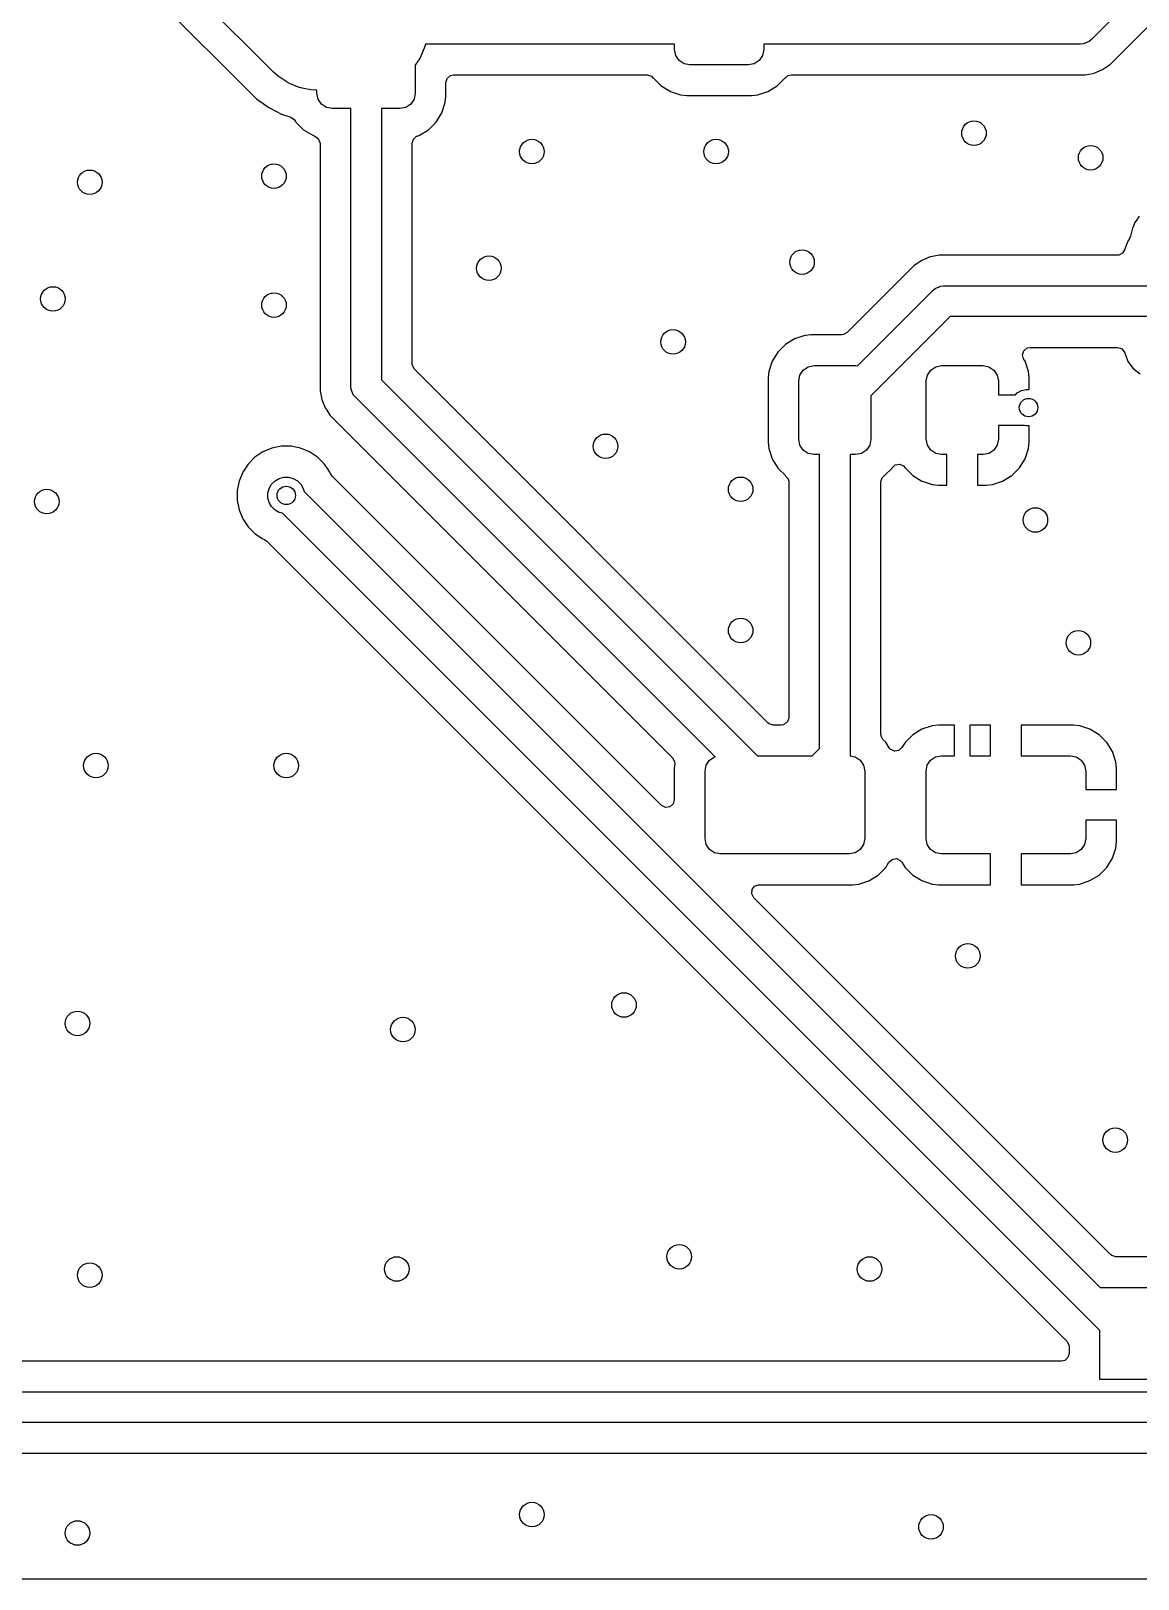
# Model space of a CAD drawing. Extents: x 2.03 to 8.88, y -5.74 to -2.97.
# Drawn here: x 3.702 to 4.412, y -5.738 to -4.745 of the extents above; entities that cross this region are included whole.
import ezdxf

# ---------------------------------------------------------------- set-up
doc = ezdxf.new("R2010")
doc.units = 0
doc.header["$MEASUREMENT"] = 0
doc.layers.add('BLACK', color=7, linetype='CONTINUOUS')

msp = doc.modelspace()

# ---------------------------------------------------------------- linework, layer by layer
at = {"layer": 'BLACK', "linetype": 'CONTINUOUS'}
for p, q in [((3.85799, -4.77193), (3.66142, -4.57536)), ((3.76851, -4.71033), (3.84734, -4.78915)), ((4.42323, -4.71026), (4.38243, -4.75105)), ((4.39431, -4.76705), (4.4237, -4.73765)), ((3.95531, -4.75394), (3.955, -4.75552)), ((4.11516, -4.75394), (3.95531, -4.75394)), ((4.11516, -4.75738), (4.11516, -4.75394)), ((4.37547, -4.75394), (4.17224, -4.75394)), ((4.17224, -4.75394), (4.17224, -4.75738)), ((4.37739, -4.75375), (4.37547, -4.75394)), ((4.38094, -4.75228), (4.37739, -4.75375)), ((4.38243, -4.75105), (4.38094, -4.75228)), ((4.38094, -4.75228), (4.38094, -4.75228)), ((3.95204, -4.76265), (3.94882, -4.76748)), ((3.955, -4.75552), (3.95204, -4.76265)), ((4.11591, -4.76115), (4.11516, -4.75738)), ((4.11804, -4.76434), (4.11591, -4.76115)), ((4.12123, -4.76648), (4.11804, -4.76434)), ((4.16936, -4.76434), (4.16617, -4.76648)), ((4.17149, -4.76115), (4.16936, -4.76434)), ((4.17224, -4.75738), (4.17149, -4.76115)), ((3.86085, -4.77453), (3.85799, -4.77193)), ((3.86346, -4.77627), (3.86085, -4.77453)), ((3.94882, -4.76748), (3.94882, -4.78543)), ((3.9693, -4.77588), (3.97138, -4.77408)), ((3.97138, -4.77408), (3.97341, -4.77364)), ((3.97341, -4.77364), (4.09759, -4.77364)), ((4.09759, -4.77364), (4.10023, -4.77442)), ((4.10023, -4.77442), (4.10144, -4.77565)), ((4.125, -4.76722), (4.12123, -4.76648)), ((4.1624, -4.76722), (4.125, -4.76722)), ((4.16617, -4.76648), (4.1624, -4.76722)), ((4.18598, -4.77567), (4.1877, -4.77412)), ((4.1877, -4.77412), (4.18981, -4.77364)), ((4.18981, -4.77364), (4.37838, -4.77364)), ((4.37838, -4.77364), (4.38222, -4.77288)), ((4.38222, -4.77288), (4.38409, -4.77251)), ((4.38409, -4.77251), (4.38947, -4.77028)), ((4.38947, -4.77028), (4.39141, -4.76898)), ((4.39141, -4.76898), (4.39431, -4.76705)), ((3.86727, -4.77882), (3.86346, -4.77627)), ((3.86923, -4.77963), (3.86727, -4.77882)), ((3.8744, -4.78177), (3.86923, -4.77963)), ((3.87742, -4.78237), (3.8744, -4.78177)), ((3.88197, -4.78327), (3.87742, -4.78237)), ((3.88583, -4.78346), (3.88197, -4.78327)), ((3.88583, -4.78543), (3.88583, -4.78346)), ((3.96852, -4.77852), (3.9693, -4.77588)), ((3.96852, -4.7874), (3.96852, -4.77852)), ((4.10144, -4.77565), (4.10149, -4.77561)), ((4.10149, -4.77561), (4.10166, -4.77583)), ((4.10166, -4.77583), (4.10655, -4.78072)), ((4.10655, -4.78072), (4.11243, -4.78434)), ((4.11243, -4.78434), (4.11898, -4.78652)), ((4.16842, -4.78652), (4.17497, -4.78434)), ((4.17497, -4.78434), (4.18085, -4.78072)), ((4.18085, -4.78072), (4.18574, -4.77583)), ((4.18574, -4.77583), (4.18591, -4.77561)), ((4.18574, -4.77583), (4.18574, -4.77583)), ((4.18591, -4.77561), (4.18598, -4.77567)), ((3.84734, -4.78915), (3.84734, -4.78915)), ((3.84734, -4.78915), (3.85129, -4.79202)), ((3.85129, -4.79202), (3.85486, -4.79462)), ((3.85486, -4.79462), (3.86315, -4.79884)), ((3.88658, -4.7892), (3.88583, -4.78543)), ((3.88871, -4.79239), (3.88658, -4.7892)), ((3.8919, -4.79453), (3.88871, -4.79239)), ((3.89567, -4.79528), (3.8919, -4.79453)), ((3.94274, -4.79453), (3.93898, -4.79528)), ((3.94594, -4.79239), (3.94274, -4.79453)), ((3.94807, -4.7892), (3.94594, -4.79239)), ((3.94882, -4.78543), (3.94807, -4.7892)), ((3.96594, -4.79801), (3.96811, -4.79145)), ((3.96811, -4.79145), (3.96852, -4.7874)), ((4.11898, -4.78652), (4.12303, -4.78693)), ((4.12303, -4.78693), (4.16437, -4.78693)), ((4.16437, -4.78693), (4.16659, -4.7867)), ((4.16437, -4.78693), (4.16437, -4.78693)), ((4.16437, -4.78693), (4.16437, -4.78693)), ((4.16659, -4.7867), (4.16842, -4.78652)), ((3.86315, -4.79884), (3.86904, -4.80076)), ((3.86904, -4.80076), (3.87131, -4.80231)), ((3.87131, -4.80231), (3.87169, -4.80284)), ((3.87169, -4.80284), (3.87211, -4.80352)), ((3.87211, -4.80352), (3.87233, -4.80388)), ((3.87233, -4.80388), (3.87722, -4.80877)), ((3.90748, -4.79528), (3.89567, -4.79528)), ((3.90748, -4.97323), (3.90748, -4.79528)), ((3.93898, -4.79528), (3.92717, -4.79528)), ((3.92717, -4.79528), (3.92717, -4.96915)), ((3.95743, -4.80877), (3.96231, -4.80388)), ((3.96231, -4.80388), (3.96594, -4.79801)), ((3.87722, -4.80877), (3.8831, -4.81239)), ((3.8831, -4.81239), (3.88443, -4.81284)), ((3.88443, -4.81284), (3.88669, -4.8144)), ((3.88669, -4.8144), (3.88775, -4.81694)), ((3.94765, -4.81483), (3.94972, -4.81303)), ((3.94972, -4.81303), (3.95022, -4.81284)), ((3.95022, -4.81284), (3.95155, -4.81239)), ((3.95155, -4.81239), (3.95743, -4.80877)), ((3.88775, -4.81694), (3.88778, -4.81747)), ((3.88778, -4.81747), (3.88778, -4.97614)), ((3.94687, -4.81747), (3.94765, -4.81483)), ((3.94687, -4.95897), (3.94687, -4.81747)), ((4.40841, -4.87276), (4.40753, -4.87714)), ((4.40874, -4.87195), (4.40841, -4.87276)), ((4.40889, -4.8716), (4.40874, -4.87195)), ((4.40909, -4.87111), (4.40889, -4.8716)), ((4.40889, -4.8716), (4.40889, -4.8716)), ((4.41026, -4.86828), (4.40909, -4.87111)), ((4.40909, -4.87111), (4.40909, -4.87111)), ((4.41188, -4.86586), (4.41026, -4.86828)), ((4.41026, -4.86828), (4.41026, -4.86828)), ((4.41207, -4.86558), (4.41188, -4.86586)), ((4.41188, -4.86586), (4.41188, -4.86586)), ((4.41296, -4.86424), (4.41207, -4.86558)), ((4.40576, -4.88024), (4.40367, -4.88584)), ((4.40667, -4.87902), (4.40576, -4.88024)), ((4.40576, -4.88024), (4.40576, -4.88024)), ((4.40731, -4.87759), (4.40667, -4.87902)), ((4.40751, -4.87725), (4.40731, -4.87759)), ((4.40753, -4.87714), (4.40751, -4.87725)), ((4.27368, -4.89263), (4.26884, -4.89587)), ((4.27906, -4.89041), (4.27368, -4.89263)), ((4.27368, -4.89263), (4.27368, -4.89263)), ((4.27939, -4.89034), (4.27906, -4.89041)), ((4.27906, -4.89041), (4.27906, -4.89041)), ((4.28477, -4.88927), (4.27939, -4.89034)), ((4.27939, -4.89034), (4.27939, -4.89034)), ((4.39903, -4.88927), (4.28477, -4.88927)), ((4.39999, -4.88918), (4.39903, -4.88927)), ((4.40242, -4.8879), (4.39999, -4.88918)), ((4.40361, -4.88582), (4.40242, -4.8879)), ((4.40367, -4.88584), (4.40361, -4.88582)), ((4.26884, -4.89587), (4.22581, -4.9389)), ((4.26884, -4.89587), (4.26884, -4.89587)), ((4.23232, -4.96026), (4.28072, -4.91186)), ((4.28072, -4.91186), (4.28221, -4.91064)), ((4.28221, -4.91064), (4.28576, -4.90917)), ((4.28221, -4.91064), (4.28221, -4.91064)), ((4.28576, -4.90917), (4.28768, -4.90898)), ((4.28768, -4.90898), (4.42323, -4.90898)), ((4.29175, -4.92866), (4.24104, -4.97937)), ((4.42323, -4.92866), (4.29175, -4.92866)), ((4.19205, -4.94292), (4.18617, -4.94655)), ((4.19861, -4.94075), (4.19205, -4.94292)), ((4.19205, -4.94292), (4.19205, -4.94292)), ((4.20266, -4.94033), (4.19861, -4.94075)), ((4.19861, -4.94075), (4.19861, -4.94075)), ((4.22235, -4.94033), (4.20266, -4.94033)), ((4.20266, -4.94033), (4.20266, -4.94033)), ((4.22339, -4.94022), (4.22235, -4.94033)), ((4.22581, -4.9389), (4.22339, -4.94022)), ((4.18129, -4.95143), (4.17766, -4.95731)), ((4.18617, -4.94655), (4.18129, -4.95143)), ((4.33818, -4.95316), (4.33901, -4.95053)), ((4.33891, -4.95581), (4.33818, -4.95316)), ((4.33901, -4.95053), (4.34112, -4.94877)), ((4.34112, -4.94877), (4.34306, -4.94837)), ((4.34306, -4.94837), (4.39903, -4.94837)), ((4.39903, -4.94837), (4.40167, -4.94914)), ((4.40167, -4.94914), (4.40347, -4.95122)), ((4.40347, -4.95122), (4.40372, -4.95195)), ((4.40372, -4.95195), (4.40576, -4.95739)), ((3.94698, -4.96001), (3.94687, -4.95897)), ((3.9483, -4.96242), (3.94698, -4.96001)), ((4.17498, -5.1891), (3.9483, -4.96242)), ((4.17725, -4.95856), (4.17549, -4.96387)), ((4.17766, -4.95731), (4.17725, -4.95856)), ((4.17766, -4.95731), (4.17766, -4.95731)), ((4.19553, -4.96612), (4.19767, -4.96292)), ((4.19767, -4.96292), (4.20086, -4.96079)), ((4.20086, -4.96079), (4.20463, -4.96004)), ((4.20463, -4.96004), (4.2312, -4.96004)), ((4.2312, -4.96004), (4.23232, -4.96026)), ((4.27723, -4.96612), (4.27936, -4.96292)), ((4.27936, -4.96292), (4.28255, -4.96079)), ((4.28255, -4.96079), (4.28632, -4.96004)), ((4.28632, -4.96004), (4.31289, -4.96004)), ((4.31289, -4.96004), (4.31666, -4.96079)), ((4.31666, -4.96079), (4.31985, -4.96292)), ((4.31985, -4.96292), (4.32199, -4.96612)), ((4.33984, -4.95732), (4.33891, -4.95581)), ((4.34201, -4.96387), (4.33984, -4.95732)), ((4.33984, -4.95732), (4.33984, -4.95732)), ((4.40576, -4.95739), (4.40576, -4.9574)), ((4.40576, -4.9574), (4.40915, -4.96193)), ((4.40915, -4.96193), (4.40915, -4.96193)), ((4.40915, -4.96193), (4.41369, -4.96533)), ((3.90767, -4.97515), (3.90748, -4.97323)), ((3.92717, -4.96915), (4.16825, -5.21024)), ((4.17549, -4.96387), (4.17508, -4.96791)), ((4.17508, -4.96791), (4.17508, -5.00925)), ((4.17549, -4.96387), (4.17549, -4.96387)), ((4.17549, -4.96387), (4.17549, -4.96387)), ((4.19478, -4.96988), (4.19553, -4.96612)), ((4.19478, -5.00728), (4.19478, -4.96988)), ((4.27648, -4.96988), (4.27723, -4.96612)), ((4.27648, -5.00728), (4.27648, -4.96988)), ((4.32199, -4.96612), (4.32274, -4.96988)), ((4.32274, -4.96988), (4.32274, -4.97874)), ((4.34242, -4.96791), (4.34201, -4.96387)), ((4.34242, -4.97529), (4.34242, -4.96791)), ((4.34242, -4.96791), (4.34242, -4.96791)), ((3.88778, -4.97614), (3.88778, -4.97614)), ((3.88778, -4.97614), (3.88778, -4.97614)), ((3.88778, -4.97614), (3.88891, -4.98185)), ((3.88891, -4.98185), (3.88891, -4.98185)), ((3.88891, -4.98185), (3.89114, -4.98722)), ((3.90914, -4.9787), (3.90767, -4.97515)), ((3.91036, -4.98019), (3.90914, -4.9787)), ((3.90914, -4.9787), (3.90914, -4.9787)), ((4.14109, -5.21091), (3.91036, -4.98019)), ((4.24104, -4.97937), (4.24104, -5.00728)), ((4.32274, -4.97874), (4.33376, -4.97874)), ((4.33376, -4.97874), (4.33487, -4.97763)), ((4.33487, -4.97763), (4.33754, -4.97609)), ((4.33754, -4.97609), (4.34052, -4.97529)), ((4.34052, -4.97529), (4.34242, -4.97529)), ((3.89114, -4.98722), (3.89114, -4.98722)), ((3.89114, -4.98722), (3.89114, -4.98722)), ((3.89114, -4.98722), (3.89229, -4.98894)), ((3.89229, -4.98894), (3.89235, -4.98904)), ((3.89235, -4.98904), (3.89235, -4.98904)), ((3.89235, -4.98904), (3.89437, -4.99206)), ((3.89437, -4.99206), (3.89437, -4.99206)), ((3.89437, -4.99206), (4.11381, -5.2115)), ((4.33947, -4.99843), (4.32274, -4.99843)), ((4.32274, -4.99843), (4.32274, -5.00728)), ((4.34052, -4.99871), (4.33947, -4.99843)), ((4.34242, -4.99871), (4.34052, -4.99871)), ((4.34242, -5.00925), (4.34242, -4.99871)), ((3.85695, -5.013), (3.85121, -5.01538)), ((3.86304, -5.01179), (3.85695, -5.013)), ((3.85695, -5.013), (3.85695, -5.013)), ((3.86925, -5.01179), (3.86304, -5.01179)), ((3.86304, -5.01179), (3.86304, -5.01179)), ((3.87533, -5.013), (3.86925, -5.01179)), ((3.86925, -5.01179), (3.86925, -5.01179)), ((3.88107, -5.01538), (3.87533, -5.013)), ((3.87533, -5.013), (3.87533, -5.013)), ((4.17508, -5.00925), (4.17508, -5.00925)), ((4.17508, -5.00925), (4.17549, -5.0133)), ((4.19553, -5.01105), (4.19478, -5.00728)), ((4.19767, -5.01424), (4.19553, -5.01105)), ((4.24029, -5.01105), (4.23816, -5.01424)), ((4.24104, -5.00728), (4.24029, -5.01105)), ((4.27723, -5.01105), (4.27648, -5.00728)), ((4.27936, -5.01424), (4.27723, -5.01105)), ((4.32199, -5.01105), (4.31985, -5.01424)), ((4.32274, -5.00728), (4.32199, -5.01105)), ((4.34201, -5.01329), (4.34242, -5.00925)), ((4.34242, -5.00925), (4.34242, -5.00925)), ((3.84605, -5.01883), (3.84166, -5.02322)), ((3.85121, -5.01538), (3.84605, -5.01883)), ((3.84605, -5.01883), (3.84605, -5.01883)), ((3.85121, -5.01538), (3.85121, -5.01538)), ((3.88623, -5.01883), (3.88107, -5.01538)), ((3.88107, -5.01538), (3.88107, -5.01538)), ((3.89062, -5.02322), (3.88623, -5.01883)), ((3.88623, -5.01883), (3.88623, -5.01883)), ((4.17549, -5.0133), (4.17549, -5.0133)), ((4.17549, -5.0133), (4.17766, -5.01986)), ((4.17766, -5.01986), (4.17766, -5.01986)), ((4.17766, -5.01986), (4.17814, -5.02063)), ((4.17814, -5.02063), (4.18128, -5.02572)), ((4.20086, -5.01638), (4.19767, -5.01424)), ((4.20463, -5.01713), (4.20086, -5.01638)), ((4.20807, -5.01713), (4.20463, -5.01713)), ((4.20807, -5.20557), (4.20807, -5.01713)), ((4.2312, -5.01713), (4.22776, -5.01713)), ((4.22776, -5.01713), (4.22776, -5.20965)), ((4.23497, -5.01638), (4.2312, -5.01713)), ((4.23816, -5.01424), (4.23497, -5.01638)), ((4.28255, -5.01638), (4.27936, -5.01424)), ((4.28632, -5.01713), (4.28255, -5.01638)), ((4.28976, -5.01713), (4.28632, -5.01713)), ((4.28976, -5.03681), (4.28976, -5.01713)), ((4.31289, -5.01713), (4.30945, -5.01713)), ((4.30945, -5.01713), (4.30945, -5.03681)), ((4.31666, -5.01638), (4.31289, -5.01713)), ((4.31985, -5.01424), (4.31666, -5.01638)), ((4.33621, -5.02572), (4.33984, -5.01985)), ((4.33984, -5.01985), (4.34201, -5.0133)), ((4.33984, -5.01985), (4.33984, -5.01985)), ((4.34201, -5.0133), (4.34201, -5.01329)), ((3.83821, -5.02838), (3.83584, -5.03411)), ((3.84166, -5.02322), (3.83821, -5.02838)), ((3.83821, -5.02838), (3.83821, -5.02838)), ((3.84166, -5.02322), (3.84166, -5.02322)), ((3.85895, -5.03394), (3.86162, -5.0324)), ((3.86162, -5.0324), (3.8646, -5.0316)), ((3.8646, -5.0316), (3.86768, -5.0316)), ((3.86768, -5.0316), (3.87066, -5.0324)), ((3.87066, -5.0324), (3.87333, -5.03394)), ((3.89297, -5.02673), (3.89062, -5.02322)), ((3.89407, -5.02838), (3.89297, -5.02673)), ((3.89446, -5.02931), (3.89407, -5.02838)), ((3.89551, -5.03089), (3.89446, -5.02931)), ((4.10661, -5.24199), (3.89551, -5.03089)), ((4.18128, -5.02572), (4.18129, -5.02573)), ((4.18129, -5.02573), (4.18617, -5.03062)), ((4.18617, -5.03062), (4.1864, -5.0308)), ((4.1864, -5.0308), (4.18634, -5.03087)), ((4.18634, -5.03087), (4.18789, -5.03258)), ((4.18789, -5.03258), (4.18837, -5.03469)), ((4.24746, -5.03469), (4.24824, -5.03206)), ((4.24824, -5.03206), (4.24947, -5.03085)), ((4.24943, -5.0308), (4.24965, -5.03062)), ((4.24947, -5.03085), (4.24943, -5.0308)), ((4.24965, -5.03062), (4.25454, -5.02573)), ((4.24965, -5.03062), (4.24965, -5.03062)), ((4.24965, -5.03062), (4.24965, -5.03062)), ((4.25454, -5.02573), (4.25462, -5.0256)), ((4.25462, -5.0256), (4.25469, -5.02553)), ((4.25469, -5.02553), (4.25471, -5.02551)), ((4.25471, -5.02551), (4.25472, -5.02551)), ((4.25472, -5.02551), (4.25666, -5.02376)), ((4.25666, -5.02376), (4.25938, -5.02332)), ((4.25938, -5.02332), (4.2619, -5.02442)), ((4.2619, -5.02442), (4.26293, -5.0256)), ((4.26293, -5.0256), (4.263, -5.02572)), ((4.263, -5.02572), (4.263, -5.02572)), ((4.263, -5.02572), (4.26788, -5.0306)), ((4.26788, -5.0306), (4.27375, -5.03423)), ((4.32546, -5.03423), (4.33133, -5.0306)), ((4.33133, -5.0306), (4.33621, -5.02572)), ((3.83584, -5.03411), (3.83463, -5.0402)), ((3.83463, -5.0402), (3.83463, -5.04641)), ((3.83584, -5.03411), (3.83584, -5.03411)), ((3.85443, -5.04177), (3.85523, -5.03879)), ((3.85443, -5.04485), (3.85443, -5.04177)), ((3.85523, -5.03879), (3.85677, -5.03612)), ((3.85677, -5.03612), (3.85895, -5.03394)), ((3.87333, -5.03394), (3.87551, -5.03612)), ((3.87551, -5.03612), (3.87705, -5.03879)), ((3.87705, -5.03879), (3.87761, -5.04085)), ((3.87761, -5.04085), (4.38794, -5.55118)), ((4.18837, -5.03469), (4.18837, -5.18565)), ((4.24746, -5.19657), (4.24746, -5.03469)), ((4.27375, -5.03423), (4.27376, -5.03423)), ((4.27376, -5.03423), (4.28031, -5.0364)), ((4.28031, -5.0364), (4.28031, -5.0364)), ((4.28031, -5.0364), (4.28435, -5.03681)), ((4.28435, -5.03681), (4.28976, -5.03681)), ((4.28976, -5.03681), (4.28976, -5.03681)), ((4.30945, -5.03681), (4.31486, -5.03681)), ((4.31486, -5.03681), (4.31891, -5.0364)), ((4.31486, -5.03681), (4.31486, -5.03681)), ((4.31891, -5.0364), (4.32546, -5.03423)), ((4.32546, -5.03423), (4.32546, -5.03423)), ((3.83463, -5.04641), (3.83584, -5.0525)), ((3.83584, -5.0525), (3.83584, -5.0525)), ((3.83584, -5.0525), (3.83821, -5.05824)), ((3.85523, -5.04783), (3.85443, -5.04485)), ((3.85677, -5.0505), (3.85523, -5.04783)), ((3.85895, -5.05268), (3.85677, -5.0505)), ((3.86162, -5.05422), (3.85895, -5.05268)), ((3.83821, -5.05824), (3.83821, -5.05824)), ((3.83821, -5.05824), (3.84166, -5.0634)), ((3.86369, -5.05477), (3.86162, -5.05422)), ((4.3878, -5.57888), (3.86369, -5.05477)), ((3.84166, -5.0634), (3.84166, -5.0634)), ((3.84166, -5.0634), (3.84605, -5.06779)), ((3.84605, -5.06779), (3.85069, -5.07089)), ((3.85069, -5.07089), (3.85121, -5.07124)), ((3.85121, -5.07124), (3.85214, -5.07162)), ((3.85214, -5.07162), (3.85373, -5.07268)), ((3.85373, -5.07268), (4.36666, -5.58561)), ((4.17579, -5.18976), (4.17498, -5.1891)), ((4.17843, -5.19053), (4.17579, -5.18976)), ((4.18348, -5.19053), (4.17843, -5.19053)), ((4.18486, -5.19033), (4.18348, -5.19053)), ((4.1851, -5.19018), (4.18486, -5.19033)), ((4.18551, -5.19009), (4.1851, -5.19018)), ((4.1863, -5.18941), (4.18551, -5.19009)), ((4.18717, -5.18885), (4.1863, -5.18941)), ((4.18732, -5.18852), (4.18717, -5.18885)), ((4.18759, -5.18829), (4.18732, -5.18852)), ((4.18788, -5.18729), (4.18759, -5.18829)), ((4.18832, -5.18634), (4.18788, -5.18729)), ((4.18837, -5.18565), (4.18827, -5.18599)), ((4.18827, -5.18599), (4.18832, -5.18634)), ((4.28021, -5.19096), (4.27366, -5.19314)), ((4.28425, -5.19055), (4.28021, -5.19096)), ((4.29469, -5.19055), (4.28425, -5.19055)), ((4.28425, -5.19055), (4.28425, -5.19055)), ((4.29469, -5.21024), (4.29469, -5.19055)), ((4.31772, -5.19055), (4.30453, -5.19055)), ((4.30453, -5.19055), (4.30453, -5.21024)), ((4.31772, -5.21024), (4.31772, -5.19055)), ((4.37087, -5.19055), (4.3374, -5.19055)), ((4.3374, -5.19055), (4.3374, -5.21024)), ((4.37491, -5.19096), (4.37087, -5.19055)), ((4.38146, -5.19314), (4.37491, -5.19096)), ((4.37491, -5.19096), (4.37491, -5.19096)), ((4.24749, -5.19684), (4.24746, -5.19657)), ((4.24747, -5.19692), (4.24749, -5.19684)), ((4.24751, -5.19701), (4.24747, -5.19692)), ((4.24757, -5.1976), (4.24751, -5.19701)), ((4.24807, -5.19852), (4.24757, -5.1976)), ((4.24844, -5.19949), (4.24807, -5.19852)), ((4.24864, -5.19977), (4.24844, -5.19949)), ((4.2505, -5.20163), (4.24864, -5.19977)), ((4.25267, -5.20514), (4.2505, -5.20163)), ((4.2629, -5.20164), (4.26086, -5.20495)), ((4.26778, -5.19676), (4.2629, -5.20164)), ((4.27366, -5.19314), (4.26778, -5.19676)), ((4.27366, -5.19314), (4.27366, -5.19314)), ((4.38734, -5.19676), (4.38146, -5.19314)), ((4.38146, -5.19314), (4.38146, -5.19314)), ((4.39222, -5.20164), (4.38734, -5.19676)), ((4.39584, -5.20751), (4.39222, -5.20164)), ((4.11381, -5.2115), (4.11513, -5.21391)), ((4.13753, -5.21312), (4.14072, -5.21099)), ((4.14072, -5.21099), (4.14109, -5.21091)), ((4.16825, -5.21024), (4.2034, -5.21024)), ((4.2034, -5.21024), (4.20807, -5.20557)), ((4.22776, -5.20965), (4.22769, -5.21034)), ((4.22769, -5.21034), (4.23093, -5.21099)), ((4.23093, -5.21099), (4.23413, -5.21312)), ((4.2528, -5.20531), (4.25267, -5.20514)), ((4.25358, -5.20613), (4.2528, -5.20531)), ((4.25367, -5.20618), (4.25358, -5.20613)), ((4.25378, -5.2063), (4.25367, -5.20618)), ((4.25495, -5.20673), (4.25378, -5.2063)), ((4.2561, -5.20723), (4.25495, -5.20673)), ((4.25623, -5.20721), (4.2561, -5.20723)), ((4.25636, -5.20726), (4.25623, -5.20721)), ((4.25758, -5.20699), (4.25636, -5.20726)), ((4.25881, -5.20679), (4.25758, -5.20699)), ((4.25891, -5.2067), (4.25881, -5.20679)), ((4.25905, -5.20667), (4.25891, -5.2067)), ((4.25993, -5.20579), (4.25905, -5.20667)), ((4.26086, -5.20495), (4.25993, -5.20579)), ((4.27926, -5.21312), (4.28245, -5.21099)), ((4.28245, -5.21099), (4.28622, -5.21024)), ((4.28622, -5.21024), (4.29469, -5.21024)), ((4.30453, -5.21024), (4.31772, -5.21024)), ((4.3374, -5.21024), (4.3689, -5.21024)), ((4.3689, -5.21024), (4.37266, -5.21099)), ((4.37266, -5.21099), (4.37586, -5.21312)), ((4.39801, -5.21407), (4.39584, -5.20751)), ((4.39584, -5.20751), (4.39584, -5.20751)), ((4.11521, -5.21545), (4.11494, -5.21811)), ((4.11494, -5.21811), (4.11494, -5.23853)), ((4.11513, -5.21391), (4.11521, -5.21545)), ((4.13465, -5.22008), (4.13539, -5.21631)), ((4.13465, -5.26339), (4.13465, -5.22008)), ((4.13539, -5.21631), (4.13753, -5.21312)), ((4.23413, -5.21312), (4.23626, -5.21631)), ((4.23626, -5.21631), (4.23701, -5.22008)), ((4.23701, -5.22008), (4.23701, -5.26339)), ((4.27638, -5.22008), (4.27713, -5.21631)), ((4.27638, -5.26339), (4.27638, -5.22008)), ((4.27713, -5.21631), (4.27926, -5.21312)), ((4.37586, -5.21312), (4.37799, -5.21631)), ((4.37799, -5.21631), (4.37874, -5.22008)), ((4.37874, -5.22008), (4.37874, -5.23189)), ((4.3982, -5.21595), (4.39801, -5.21407)), ((4.39824, -5.21632), (4.3982, -5.21595)), ((4.39843, -5.21811), (4.39824, -5.21632)), ((4.39824, -5.21632), (4.39824, -5.21632)), ((4.39843, -5.23189), (4.39843, -5.21811)), ((4.39843, -5.21811), (4.39843, -5.21811)), ((4.11417, -5.24117), (4.11209, -5.24297)), ((4.11494, -5.23853), (4.11417, -5.24117)), ((4.37874, -5.23189), (4.39843, -5.23189)), ((4.10686, -5.24222), (4.10661, -5.24199)), ((4.10936, -5.24337), (4.10686, -5.24222)), ((4.11209, -5.24297), (4.10936, -5.24337)), ((4.39843, -5.25157), (4.37874, -5.25157)), ((4.37874, -5.25157), (4.37874, -5.26339)), ((4.39843, -5.25728), (4.39843, -5.25157)), ((4.39843, -5.26535), (4.39843, -5.25728)), ((4.13539, -5.26715), (4.13465, -5.26339)), ((4.13753, -5.27035), (4.13539, -5.26715)), ((4.14072, -5.27248), (4.13753, -5.27035)), ((4.23413, -5.27035), (4.23093, -5.27248)), ((4.23626, -5.26715), (4.23413, -5.27035)), ((4.23701, -5.26339), (4.23626, -5.26715)), ((4.27713, -5.26715), (4.27638, -5.26339)), ((4.27926, -5.27035), (4.27713, -5.26715)), ((4.28245, -5.27248), (4.27926, -5.27035)), ((4.37586, -5.27035), (4.37266, -5.27248)), ((4.37799, -5.26715), (4.37586, -5.27035)), ((4.37874, -5.26339), (4.37799, -5.26715)), ((4.39584, -5.27595), (4.39801, -5.2694)), ((4.39801, -5.2694), (4.39843, -5.26535)), ((4.39801, -5.2694), (4.39801, -5.2694)), ((4.39843, -5.26535), (4.39843, -5.26535)), ((4.14449, -5.27323), (4.14072, -5.27248)), ((4.22717, -5.27323), (4.14449, -5.27323)), ((4.23093, -5.27248), (4.22717, -5.27323)), ((4.2505, -5.28184), (4.25255, -5.27851)), ((4.25255, -5.27851), (4.25459, -5.27668)), ((4.25459, -5.27668), (4.25731, -5.27623)), ((4.25731, -5.27623), (4.25983, -5.27733)), ((4.25983, -5.27733), (4.26086, -5.27851)), ((4.26086, -5.27851), (4.2629, -5.28182)), ((4.28622, -5.27323), (4.28245, -5.27248)), ((4.31772, -5.27323), (4.28622, -5.27323)), ((4.31772, -5.29291), (4.31772, -5.27323)), ((4.3689, -5.27323), (4.3374, -5.27323)), ((4.3374, -5.27323), (4.3374, -5.29291)), ((4.37266, -5.27248), (4.3689, -5.27323)), ((4.39222, -5.28182), (4.39584, -5.27595)), ((4.39584, -5.27595), (4.39584, -5.27595)), ((4.23318, -5.29252), (4.23974, -5.29035)), ((4.23974, -5.29035), (4.24562, -5.28672)), ((4.24562, -5.28672), (4.2505, -5.28184)), ((4.2629, -5.28182), (4.2629, -5.28182)), ((4.2629, -5.28182), (4.26778, -5.28671)), ((4.26778, -5.28671), (4.27366, -5.29033)), ((4.27366, -5.29033), (4.27366, -5.29033)), ((4.27366, -5.29033), (4.28021, -5.2925)), ((4.37491, -5.2925), (4.38146, -5.29033)), ((4.38146, -5.29033), (4.38734, -5.28671)), ((4.38146, -5.29033), (4.38146, -5.29033)), ((4.38734, -5.28671), (4.39222, -5.28182)), ((4.16457, -5.29885), (4.16477, -5.29611)), ((4.16589, -5.30127), (4.16457, -5.29885)), ((4.16477, -5.29611), (4.16641, -5.29391)), ((4.16641, -5.29391), (4.16899, -5.29295)), ((4.16899, -5.29295), (4.16934, -5.29293)), ((4.16934, -5.29293), (4.22913, -5.29293)), ((4.22913, -5.29293), (4.23318, -5.29252)), ((4.22913, -5.29293), (4.22913, -5.29293)), ((4.28021, -5.2925), (4.28021, -5.2925)), ((4.28021, -5.2925), (4.28425, -5.29291)), ((4.28425, -5.29291), (4.31772, -5.29291)), ((4.31772, -5.29291), (4.31772, -5.29291)), ((4.3374, -5.29291), (4.37087, -5.29291)), ((4.37087, -5.29291), (4.37491, -5.2925)), ((4.37087, -5.29291), (4.37087, -5.29291)), ((4.39467, -5.53005), (4.16589, -5.30127)), ((4.39548, -5.5307), (4.39467, -5.53005)), ((4.39812, -5.53148), (4.39548, -5.5307)), ((4.42905, -5.53148), (4.39812, -5.53148)), ((4.38794, -5.55118), (4.42717, -5.55118)), ((4.3878, -5.61024), (4.3878, -5.57888)), ((4.36666, -5.58561), (4.36798, -5.58803)), ((4.36798, -5.58803), (4.36809, -5.58906)), ((4.36321, -5.59844), (3.40603, -5.59844)), ((4.36524, -5.598), (4.36321, -5.59844)), ((4.36732, -5.5962), (4.36524, -5.598)), ((4.36809, -5.59356), (4.36732, -5.5962)), ((4.36809, -5.58906), (4.36809, -5.59356)), ((3.39585, -5.61815), (4.44084, -5.61815)), ((4.42717, -5.61024), (4.3878, -5.61024)), ((4.44492, -5.63783), (3.39177, -5.63783)), ((3.38886, -5.65754), (4.44783, -5.65754)), ((8.79905, -5.73817), (2.10646, -5.73817))]:
    msp.add_line(p, q, dxfattribs=at)
at = {"layer": 'BLACK'}
for centre, radius in [((4.30709, -4.81102), 0.00787), ((4.02362, -4.82283), 0.00787), ((4.14173, -4.82283), 0.00787), ((4.38189, -4.82677), 0.00787), ((3.85827, -4.83858), 0.00787), ((3.74016, -4.84252), 0.00787), ((3.99606, -4.89764), 0.00787), ((4.19685, -4.8937), 0.00787), ((3.71654, -4.91732), 0.00787), ((3.85827, -4.92126), 0.00787), ((4.11417, -4.94488), 0.00787), ((4.34206, -4.987), 0.00591), ((4.07087, -5.01181), 0.00787), ((4.15748, -5.03937), 0.00787), ((3.7126, -5.04724), 0.00787), ((3.86614, -5.04331), 0.00591), ((4.34646, -5.05906), 0.00787), ((4.15748, -5.12992), 0.00787), ((4.37402, -5.1378), 0.00787), ((3.74409, -5.21654), 0.00787), ((3.86614, -5.21654), 0.00787), ((4.30315, -5.33858), 0.00787), ((4.08268, -5.37008), 0.00787), ((3.73228, -5.38189), 0.00787), ((3.94094, -5.38583), 0.00787), ((4.39764, -5.45669), 0.00787), ((4.11811, -5.5315), 0.00787), ((3.74016, -5.54331), 0.00787), ((3.93701, -5.53937), 0.00787), ((4.24016, -5.53937), 0.00787), ((4.02362, -5.69685), 0.00787), ((4.27953, -5.70472), 0.00787), ((3.73228, -5.70866), 0.00787)]:
    msp.add_circle(centre, radius, dxfattribs=at)
at = {"layer": 'WHITE'}
for centre, radius in [((4.30709, -4.81102), 0.00787), ((4.02362, -4.82283), 0.00787), ((4.14173, -4.82283), 0.00787), ((4.38189, -4.82677), 0.00787), ((3.85827, -4.83858), 0.00787), ((3.74016, -4.84252), 0.00787), ((3.99606, -4.89764), 0.00787), ((4.19685, -4.8937), 0.00787), ((3.71654, -4.91732), 0.00787), ((3.85827, -4.92126), 0.00787), ((4.11417, -4.94488), 0.00787), ((4.34206, -4.987), 0.00591), ((4.07087, -5.01181), 0.00787), ((4.15748, -5.03937), 0.00787), ((3.7126, -5.04724), 0.00787), ((3.86614, -5.04331), 0.00591), ((4.34646, -5.05906), 0.00787), ((4.15748, -5.12992), 0.00787), ((4.37402, -5.1378), 0.00787), ((3.74409, -5.21654), 0.00787), ((3.86614, -5.21654), 0.00787), ((4.30315, -5.33858), 0.00787), ((4.08268, -5.37008), 0.00787), ((3.73228, -5.38189), 0.00787), ((3.94094, -5.38583), 0.00787), ((4.39764, -5.45669), 0.00787), ((4.11811, -5.5315), 0.00787), ((3.74016, -5.54331), 0.00787), ((3.93701, -5.53937), 0.00787), ((4.24016, -5.53937), 0.00787), ((4.02362, -5.69685), 0.00787), ((4.27953, -5.70472), 0.00787), ((3.73228, -5.70866), 0.00787)]:
    msp.add_circle(centre, radius, dxfattribs=at)

doc.saveas('drawing.dxf')
